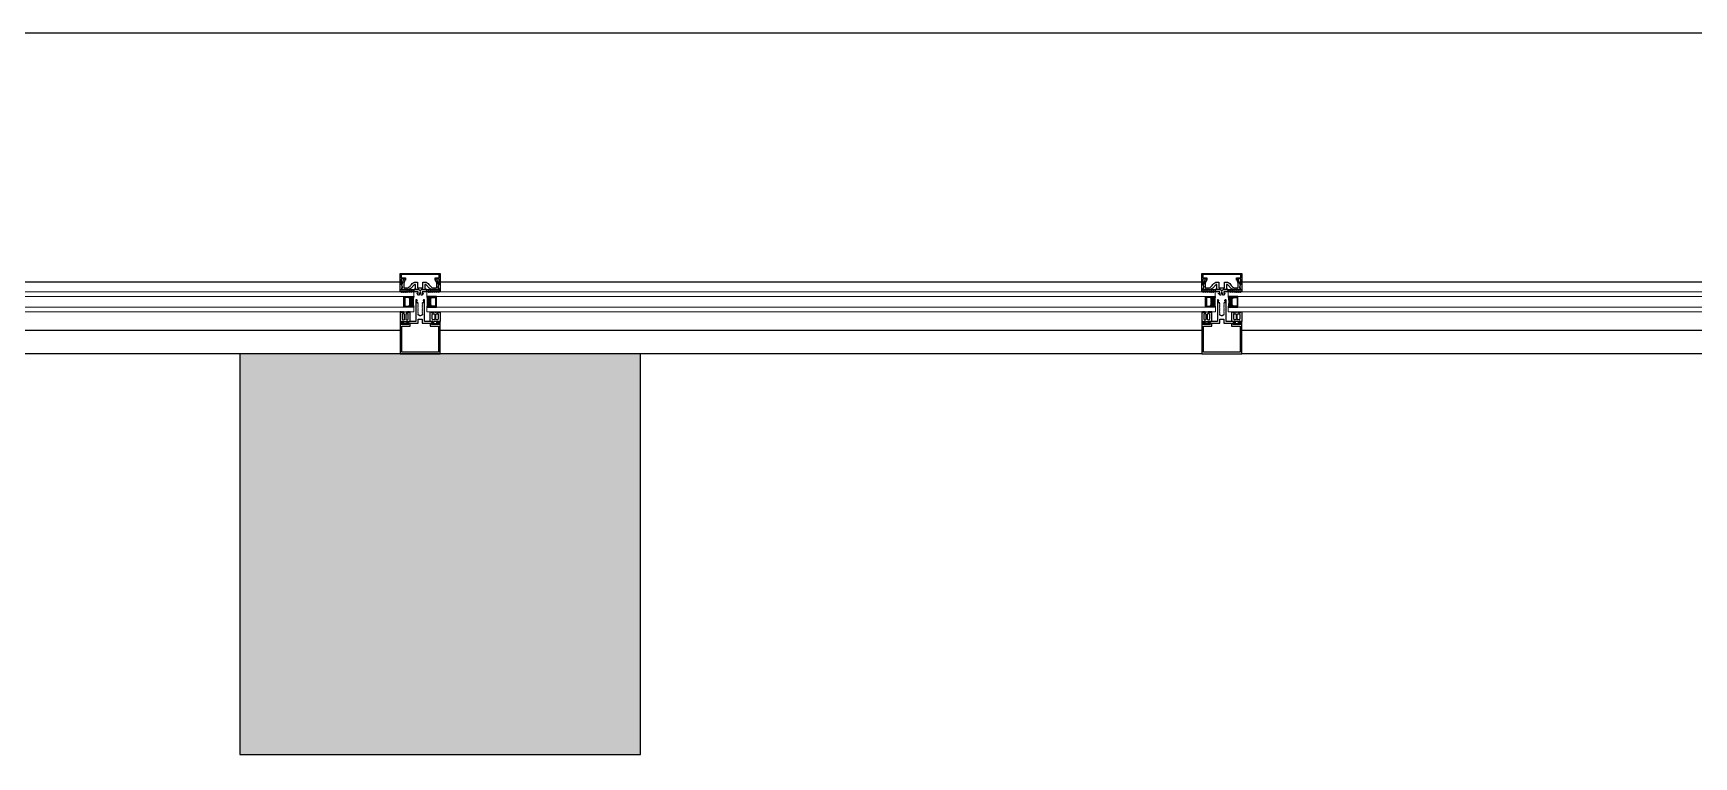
# Model space of a CAD drawing. Header units: centimetres. Extents: x 681015 to 688218, y 3995806 to 4004619.
# Drawn here: x 684278.3 to 684485.4, y 4003357.4 to 4003447.7 of the extents above; entities that cross this region are included whole.
import ezdxf

# ---------------------------------------------------------------- set-up
doc = ezdxf.new("R2010")
doc.units = ezdxf.units.CM
doc.header["$LTSCALE"] = 100
doc.header["$MEASUREMENT"] = 0
doc.linetypes.add('DUZ', pattern=[500, 500])
doc.layers.get('0').update_dxf_attribs({"linetype": 'DUZ'})
for name, color, linetype in [('ALM', 113, 'Continuous'), ('B-H', 34, 'Continuous'), ('BA', 6, 'Continuous'), ('DUV', 4, 'Continuous'), ('GOR1', 9, 'Continuous'), ('TARAMA', 54, 'Continuous')]:
    doc.layers.add(name, color=color, linetype=linetype)
doc.layers.add('CAM', color=151, linetype='Continuous', lineweight=15)

# ---------------------------------------------------------------- blocks, each defined once
blk = doc.blocks.new('A$C5FE96F92')
at = {"layer": 'TARAMA'}
h = blk.add_hatch(dxfattribs=at)
h.set_pattern_fill('DOTS', color=4, scale=0.2, style=0)
h.set_pattern_definition([(0, (790.05817, 737.7273), (0.15875, 0.3175), [0, -0.3175])])
edge = h.paths.add_edge_path()
edge.add_line((13, 6.1), (10.8, 4))
edge.add_line((10.8, 4), (2.1, 4))
edge.add_line((2.1, 4), (0, 6.1))
edge.add_line((0, 6.1), (0, 0))
edge.add_arc((6.5, -29.7), 30.4, 77.6638, 102.3361, ccw=False)
edge.add_line((13, 0), (13, 6.1))
at = {"layer": 'TARAMA', "color": 0}
blk.add_lwpolyline([(13, 12.1), (6.9, 12.1), (6.9, 11.1), (12, 11.1), (12, 6.5), (10.4, 5), (2.5, 5), (1, 6.5), (1, 11.1), (6.5, 11.1), (6.5, 12.1), (0, 12.1), (0, 6.1), (2.1, 4), (10.8, 4), (13, 6.1)], close=True, dxfattribs=at)
blk.add_lwpolyline([(13, 6.1), (10.8, 4), (2.1, 4), (0, 6.1), (0, 0, -0.108071), (13, 0)], format="xyb", close=True, dxfattribs=at)
blk = doc.blocks.new('A$C195C4F4A')
at = {"color": 0}
for points in [[(0, 15.4), (0.8, 15.4, -0.275602), (0.9, 15.3, -0.004194), (0.9, 15.3), (1.5, 14.5, 0.280116), (1.7, 14.4), (2.3, 14.4, 0.708972), (2.3, 14.6), (1.7, 15.1, -0.796856), (1.8, 15.4), (2.1, 15.4, -0.115115), (2.3, 15.3), (3.4, 14.5, 0.22004), (3.9, 14.4), (4, 14.4, 0.817314), (4.1, 14.7), (3.2, 15.1, -0.557577), (3.3, 15.4), (3.9, 15.4, -0.094678), (4.2, 15.3), (5.6, 14.9, 0.12718), (5.8, 14.9), (6.6, 14.9, 0.12718), (6.8, 14.9), (8.2, 15.3, -0.094678), (8.5, 15.4), (9.1, 15.4, -0.557577), (9.2, 15.1), (8.3, 14.7, 0.817314), (8.4, 14.4), (8.5, 14.4, 0.22004), (9, 14.5), (10.1, 15.3, -0.115115), (10.3, 15.4), (10.6, 15.4, -0.796856), (10.7, 15.1), (10.1, 14.6, 0.708972), (10.1, 14.4), (10.7, 14.4, 0.280116), (10.9, 14.5), (11.5, 15.3, -0.28012), (11.6, 15.4), (12.4, 15.4), (12.4, 3.4), (11.6, 3.4), (9.4, 3.8, 0.414214), (9.2, 3.6), (9.2, 2.1, 0.488737), (9.4, 2), (10.6, 2.3, -0.590166), (10.8, 2.1), (10.4, 1.5), (7.9, 0, -0.078055), (7.8, 0), (4.6, 0, -0.078055), (4.5, 0), (2, 1.5), (1.6, 2.1, -0.590166), (1.7, 2.3), (2.9, 2, 0.488737), (3.2, 2.1), (3.2, 3.6, 0.414214), (3, 3.8), (0.8, 3.4), (0, 3.4)], [(2.5, 6.6), (2.5, 12, -0.414214), (3.5, 13), (4.5, 13, -0.414214), (5.5, 12), (5.5, 6.6, -0.414214), (4.5, 5.6), (3.5, 5.6, -0.414214)], [(4.2, 2.7), (4.2, 1.6, 0.414214), (4.7, 1.1), (7.7, 1.1, 0.414214), (8.2, 1.6), (8.2, 2.7, 0.414214), (7.7, 3.2), (4.7, 3.2, 0.414214)], [(6.8, 6.6), (6.8, 12, -0.414214), (7.8, 13), (8.8, 13, -0.414214), (9.8, 12), (9.8, 6.6, -0.414214), (8.8, 5.6), (7.8, 5.6, -0.414214)]]:
    blk.add_lwpolyline(points, format="xyb", close=True, dxfattribs=at)

msp = doc.modelspace()

# ---------------------------------------------------------------- hatches: boundary and pattern name
at = {"layer": 'B-H'}
h = msp.add_hatch(dxfattribs=at)
h.set_pattern_fill('ANSI33', color=256, scale=50, angle=360, style=0)
h.set_pattern_definition([(45, (34978.611, -43753.245), (-8.838834765, 8.838834765), []), (45, (34987.45, -43753.245), (-8.838834765, 8.838834765), [6.25, -3.125])])
h.paths.add_polyline_path([(685216.54, 4002575.21), (685151.54, 4002575.21), (685151.54, 4002510.21), (685216.54, 4002510.21)])
h.paths.add_polyline_path([(685146.54, 4002572.71), (685086.54, 4002572.71), (685086.54, 4002512.71), (685146.54, 4002512.71)])
h.paths.add_polyline_path([(684354.04, 4002567.71), (684304.04, 4002567.71), (684304.04, 4002517.71), (684354.04, 4002517.71)])
h.paths.add_polyline_path([(684354.04, 4003407.71), (684304.04, 4003407.71), (684304.04, 4003357.71), (684354.04, 4003357.71)])
h.paths.add_polyline_path([(685146.54, 4003407.71), (685086.54, 4003407.71), (685086.54, 4003347.71), (685146.54, 4003347.71)])
h.paths.add_polyline_path([(685216.54, 4003407.71), (685151.54, 4003407.71), (685151.54, 4003342.71), (685216.54, 4003342.71)])

# ---------------------------------------------------------------- linework, layer by layer
for points in [[(684326.68, 4003415.69, 0.253164), (684326.68, 4003415.69, -0.253164), (684326.76, 4003415.74), (684328.89, 4003415.74, -0.211017), (684328.91, 4003415.73, 0.38663), (684329.03, 4003415.72, -0.70801), (684329.04, 4003415.72), (684329.04, 4003415.44), (684328.99, 4003415.44), (684328.85, 4003415.54, 0.216707), (684328.77, 4003415.54, 0.471691), (684328.76, 4003415.51), (684328.88, 4003415.39, -0.340332), (684328.86, 4003415.36, -0.372354), (684328.85, 4003415.36), (684328.6, 4003415.54, 0.216707), (684328.52, 4003415.54, 0.471691), (684328.51, 4003415.51), (684328.63, 4003415.39, -0.340332), (684328.61, 4003415.36, -0.372354), (684328.6, 4003415.36), (684328.36, 4003415.54, 0.216707), (684328.27, 4003415.54, 0.471691), (684328.26, 4003415.52), (684328.38, 4003415.39, -0.340332), (684328.37, 4003415.36, -0.372354), (684328.35, 4003415.36), (684328.11, 4003415.54, 0.216707), (684328.03, 4003415.54, 0.471691), (684328.01, 4003415.52), (684328.13, 4003415.39, -0.340332), (684328.12, 4003415.36, -0.372354), (684328.11, 4003415.36), (684327.86, 4003415.54, 0.216707), (684327.78, 4003415.55, 0.471691), (684327.77, 4003415.52), (684327.89, 4003415.39, -0.340332), (684327.87, 4003415.36, -0.372354), (684327.86, 4003415.36), (684327.61, 4003415.54, 0.216707), (684327.53, 4003415.55, 0.471691), (684327.52, 4003415.52), (684327.64, 4003415.39, -0.340332), (684327.63, 4003415.36, -0.372354), (684327.61, 4003415.36), (684327.37, 4003415.54, 0.216707), (684327.28, 4003415.55, 0.471691), (684327.27, 4003415.52), (684327.27, 4003415.44), (684326.79, 4003415.44), (684326.79, 4003415.22), (684326.96, 4003415.29), (684326.93, 4003415.22), (684326.74, 4003415.04, -0.076659), (684326.73, 4003415.04), (684326.69, 4003415.04, -0.414214), (684326.67, 4003415.06), (684326.57, 4003415.41, 0.349501), (684326.57, 4003415.41, 0.796268), (684326.51, 4003415.41), (684326.41, 4003415.06, -0.414214), (684326.39, 4003415.04), (684326.35, 4003415.04, -0.076659), (684326.34, 4003415.04), (684326.15, 4003415.22), (684326.13, 4003415.29), (684326.29, 4003415.22), (684326.29, 4003415.44), (684325.81, 4003415.44), (684325.81, 4003415.52, 0.471691), (684325.8, 4003415.55, 0.216707), (684325.71, 4003415.54), (684325.47, 4003415.36, -0.372354), (684325.45, 4003415.36, -0.340332), (684325.44, 4003415.39), (684325.56, 4003415.52, 0.471691), (684325.55, 4003415.55, 0.216707), (684325.47, 4003415.54), (684325.22, 4003415.36, -0.372354), (684325.21, 4003415.36, -0.340332), (684325.19, 4003415.39), (684325.31, 4003415.52, 0.471691), (684325.3, 4003415.55, 0.216707), (684325.22, 4003415.54), (684324.97, 4003415.36, -0.372354), (684324.96, 4003415.36, -0.340332), (684324.95, 4003415.39), (684325.07, 4003415.52, 0.471691), (684325.05, 4003415.54, 0.216707), (684324.97, 4003415.54), (684324.73, 4003415.36, -0.372354), (684324.71, 4003415.36, -0.340332), (684324.7, 4003415.39), (684324.82, 4003415.52, 0.471691), (684324.81, 4003415.54, 0.216707), (684324.73, 4003415.54), (684324.48, 4003415.36, -0.372354), (684324.47, 4003415.36, -0.340332), (684324.45, 4003415.39), (684324.57, 4003415.51, 0.471691), (684324.56, 4003415.54, 0.216707), (684324.48, 4003415.54), (684324.23, 4003415.36, -0.372354), (684324.22, 4003415.36, -0.340332), (684324.2, 4003415.39), (684324.33, 4003415.51, 0.471691), (684324.31, 4003415.54, 0.216707), (684324.23, 4003415.54), (684324.09, 4003415.44), (684324.04, 4003415.44), (684324.04, 4003415.72, -0.70801), (684324.05, 4003415.72, 0.38663), (684324.17, 4003415.73, -0.211017), (684324.19, 4003415.74), (684326.32, 4003415.74, -0.253164), (684326.4, 4003415.69, 0.541002)], [(684426.68, 4003415.69, 0.253164), (684426.68, 4003415.69, -0.253164), (684426.76, 4003415.74), (684428.89, 4003415.74, -0.211017), (684428.91, 4003415.73, 0.38663), (684429.03, 4003415.72, -0.70801), (684429.04, 4003415.72), (684429.04, 4003415.44), (684428.99, 4003415.44), (684428.85, 4003415.54, 0.216707), (684428.77, 4003415.54, 0.471691), (684428.75, 4003415.51), (684428.88, 4003415.39, -0.340332), (684428.86, 4003415.36, -0.372354), (684428.85, 4003415.36), (684428.6, 4003415.54, 0.216707), (684428.52, 4003415.54, 0.471691), (684428.51, 4003415.51), (684428.63, 4003415.39, -0.340332), (684428.61, 4003415.36, -0.372354), (684428.6, 4003415.36), (684428.35, 4003415.54, 0.216707), (684428.27, 4003415.54, 0.471691), (684428.26, 4003415.52), (684428.38, 4003415.39, -0.340332), (684428.37, 4003415.36, -0.372354), (684428.35, 4003415.36), (684428.11, 4003415.54, 0.216707), (684428.03, 4003415.54, 0.471691), (684428.01, 4003415.52), (684428.13, 4003415.39, -0.340332), (684428.12, 4003415.36, -0.372354), (684428.11, 4003415.36), (684427.86, 4003415.54, 0.216707), (684427.78, 4003415.55, 0.471691), (684427.77, 4003415.52), (684427.89, 4003415.39, -0.340332), (684427.87, 4003415.36, -0.372354), (684427.86, 4003415.36), (684427.61, 4003415.54, 0.216707), (684427.53, 4003415.55, 0.471691), (684427.52, 4003415.52), (684427.64, 4003415.39, -0.340332), (684427.63, 4003415.36, -0.372354), (684427.61, 4003415.36), (684427.37, 4003415.54, 0.216707), (684427.28, 4003415.55, 0.471691), (684427.27, 4003415.52), (684427.27, 4003415.44), (684426.79, 4003415.44), (684426.79, 4003415.22), (684426.95, 4003415.29), (684426.93, 4003415.22), (684426.74, 4003415.04, -0.076659), (684426.73, 4003415.04), (684426.69, 4003415.04, -0.414214), (684426.67, 4003415.06), (684426.57, 4003415.41, 0.349501), (684426.57, 4003415.41, 0.796268), (684426.51, 4003415.41), (684426.41, 4003415.06, -0.414214), (684426.39, 4003415.04), (684426.35, 4003415.04, -0.076659), (684426.34, 4003415.04), (684426.15, 4003415.22), (684426.12, 4003415.29), (684426.29, 4003415.22), (684426.29, 4003415.44), (684425.81, 4003415.44), (684425.81, 4003415.52, 0.471691), (684425.8, 4003415.55, 0.216707), (684425.71, 4003415.54), (684425.47, 4003415.36, -0.372354), (684425.45, 4003415.36, -0.340332), (684425.44, 4003415.39), (684425.56, 4003415.52, 0.471691), (684425.55, 4003415.55, 0.216707), (684425.47, 4003415.54), (684425.22, 4003415.36, -0.372354), (684425.21, 4003415.36, -0.340332), (684425.19, 4003415.39), (684425.31, 4003415.52, 0.471691), (684425.3, 4003415.55, 0.216707), (684425.22, 4003415.54), (684424.97, 4003415.36, -0.372354), (684424.96, 4003415.36, -0.340332), (684424.95, 4003415.39), (684425.07, 4003415.52, 0.471691), (684425.05, 4003415.54, 0.216707), (684424.97, 4003415.54), (684424.73, 4003415.36, -0.372354), (684424.71, 4003415.36, -0.340332), (684424.7, 4003415.39), (684424.82, 4003415.52, 0.471691), (684424.81, 4003415.54, 0.216707), (684424.72, 4003415.54), (684424.48, 4003415.36, -0.372354), (684424.47, 4003415.36, -0.340332), (684424.45, 4003415.39), (684424.57, 4003415.51, 0.471691), (684424.56, 4003415.54, 0.216707), (684424.48, 4003415.54), (684424.23, 4003415.36, -0.372354), (684424.22, 4003415.36, -0.340332), (684424.2, 4003415.39), (684424.33, 4003415.51, 0.471691), (684424.31, 4003415.54, 0.216707), (684424.23, 4003415.54), (684424.09, 4003415.44), (684424.04, 4003415.44), (684424.04, 4003415.72, -0.70801), (684424.05, 4003415.72, 0.38663), (684424.17, 4003415.73, -0.211017), (684424.19, 4003415.74), (684426.32, 4003415.74, -0.253164), (684426.4, 4003415.69, 0.541002)]]:
    msp.add_lwpolyline(points, format="xyb", close=True)
for points in [[(684326.19, 4003415.94), (684326.89, 4003415.94), (684326.89, 4003416.63), (684327.27, 4003416.63, -0.142905), (684327.73, 4003416.23, 0.157661), (684328.11, 4003415.95), (684328.53, 4003415.95, 0.459998), (684328.6, 4003416.01), (684328.6, 4003416.51), (684328.46, 4003416.9), (684328.39, 4003416.9), (684328.39, 4003417.05), (684328.56, 4003417.05), (684328.84, 4003416.29), (684328.84, 4003416.28), (684328.84, 4003416.27, 0.105867), (684328.78, 4003416.13, 0.126455), (684328.79, 4003416.01), (684328.89, 4003415.74), (684328.83, 4003415.74), (684328.82, 4003415.72), (684328.79, 4003415.76), (684328.76, 4003415.72), (684328.73, 4003415.76), (684328.7, 4003415.72), (684328.67, 4003415.76), (684328.64, 4003415.72), (684328.61, 4003415.76), (684328.58, 4003415.72), (684328.55, 4003415.76), (684328.52, 4003415.72), (684328.49, 4003415.76), (684328.46, 4003415.72), (684328.43, 4003415.76), (684328.4, 4003415.72), (684328.37, 4003415.76), (684328.34, 4003415.72), (684328.31, 4003415.76), (684328.28, 4003415.72), (684328.25, 4003415.76), (684328.22, 4003415.72), (684328.19, 4003415.76), (684328.17, 4003415.74), (684328.06, 4003415.74, -0.212081), (684327.55, 4003416.03, 0.116538), (684327.24, 4003416.35), (684327.14, 4003416.35), (684327.14, 4003415.89), (684327.14, 4003415.89, -0.797123), (684327.14, 4003415.89), (684327.14, 4003415.89), (684327.27, 4003415.79, -0.797123), (684327.27, 4003415.74), (684327.27, 4003415.74), (684327.27, 4003415.74), (684326.76, 4003415.74), (684326.76, 4003415.74), (684326.76, 4003415.74, 0.253164), (684326.68, 4003415.69, -0.253164), (684326.54, 4003415.62, -0.253164), (684326.4, 4003415.69, 0.253164), (684326.32, 4003415.74), (684326.32, 4003415.74), (684326.32, 4003415.74), (684325.81, 4003415.74), (684325.81, 4003415.74), (684325.81, 4003415.74, -0.797123), (684325.81, 4003415.79), (684325.94, 4003415.89), (684325.94, 4003415.89, -0.797123), (684325.94, 4003415.89), (684325.94, 4003415.89), (684325.94, 4003416.35), (684325.84, 4003416.35, 0.116538), (684325.53, 4003416.03, -0.212081), (684325.02, 4003415.74), (684324.91, 4003415.74), (684324.9, 4003415.76), (684324.87, 4003415.72), (684324.84, 4003415.76), (684324.81, 4003415.72), (684324.78, 4003415.76), (684324.75, 4003415.72), (684324.72, 4003415.76), (684324.69, 4003415.72), (684324.66, 4003415.76), (684324.63, 4003415.72), (684324.6, 4003415.76), (684324.57, 4003415.72), (684324.54, 4003415.76), (684324.51, 4003415.72), (684324.48, 4003415.76), (684324.45, 4003415.72), (684324.42, 4003415.76), (684324.39, 4003415.72), (684324.36, 4003415.76), (684324.33, 4003415.72), (684324.3, 4003415.76), (684324.27, 4003415.72), (684324.25, 4003415.74), (684324.19, 4003415.74), (684324.29, 4003416.01, 0.126455), (684324.3, 4003416.13, 0.105867), (684324.24, 4003416.27), (684324.24, 4003416.28), (684324.24, 4003416.29), (684324.52, 4003417.05), (684324.69, 4003417.05), (684324.69, 4003416.9), (684324.62, 4003416.9), (684324.48, 4003416.51), (684324.48, 4003416.01, 0.459998), (684324.55, 4003415.95), (684324.97, 4003415.95, 0.157661), (684325.35, 4003416.23, -0.142905), (684325.81, 4003416.63), (684326.19, 4003416.63), (684326.19, 4003415.94)], [(684426.19, 4003415.94), (684426.89, 4003415.94), (684426.89, 4003416.63), (684427.27, 4003416.63, -0.142905), (684427.73, 4003416.23, 0.157661), (684428.11, 4003415.95), (684428.53, 4003415.95, 0.459998), (684428.6, 4003416.01), (684428.6, 4003416.51), (684428.46, 4003416.9), (684428.39, 4003416.9), (684428.39, 4003417.05), (684428.56, 4003417.05), (684428.84, 4003416.29), (684428.84, 4003416.28), (684428.84, 4003416.27, 0.105867), (684428.78, 4003416.13, 0.126455), (684428.79, 4003416.01), (684428.89, 4003415.74), (684428.83, 4003415.74), (684428.82, 4003415.72), (684428.79, 4003415.76), (684428.76, 4003415.72), (684428.73, 4003415.76), (684428.7, 4003415.72), (684428.67, 4003415.76), (684428.64, 4003415.72), (684428.61, 4003415.76), (684428.58, 4003415.72), (684428.55, 4003415.76), (684428.52, 4003415.72), (684428.49, 4003415.76), (684428.46, 4003415.72), (684428.43, 4003415.76), (684428.4, 4003415.72), (684428.37, 4003415.76), (684428.34, 4003415.72), (684428.31, 4003415.76), (684428.28, 4003415.72), (684428.25, 4003415.76), (684428.22, 4003415.72), (684428.19, 4003415.76), (684428.17, 4003415.74), (684428.06, 4003415.74, -0.212081), (684427.55, 4003416.03, 0.116538), (684427.24, 4003416.35), (684427.14, 4003416.35), (684427.14, 4003415.89), (684427.14, 4003415.89, -0.797123), (684427.14, 4003415.89), (684427.14, 4003415.89), (684427.27, 4003415.79, -0.797123), (684427.27, 4003415.74), (684427.27, 4003415.74), (684427.27, 4003415.74), (684426.76, 4003415.74), (684426.76, 4003415.74), (684426.76, 4003415.74, 0.253164), (684426.68, 4003415.69, -0.253164), (684426.54, 4003415.62, -0.253164), (684426.4, 4003415.69, 0.253164), (684426.32, 4003415.74), (684426.32, 4003415.74), (684426.32, 4003415.74), (684425.81, 4003415.74), (684425.81, 4003415.74), (684425.81, 4003415.74, -0.797123), (684425.81, 4003415.79), (684425.94, 4003415.89), (684425.94, 4003415.89, -0.797123), (684425.94, 4003415.89), (684425.94, 4003415.89), (684425.94, 4003416.35), (684425.84, 4003416.35, 0.116538), (684425.53, 4003416.03, -0.212081), (684425.02, 4003415.74), (684424.91, 4003415.74), (684424.9, 4003415.76), (684424.87, 4003415.72), (684424.84, 4003415.76), (684424.81, 4003415.72), (684424.78, 4003415.76), (684424.75, 4003415.72), (684424.72, 4003415.76), (684424.69, 4003415.72), (684424.66, 4003415.76), (684424.63, 4003415.72), (684424.6, 4003415.76), (684424.57, 4003415.72), (684424.54, 4003415.76), (684424.51, 4003415.72), (684424.48, 4003415.76), (684424.45, 4003415.72), (684424.42, 4003415.76), (684424.39, 4003415.72), (684424.36, 4003415.76), (684424.33, 4003415.72), (684424.3, 4003415.76), (684424.27, 4003415.72), (684424.25, 4003415.74), (684424.19, 4003415.74), (684424.29, 4003416.01, 0.126455), (684424.3, 4003416.13, 0.105867), (684424.24, 4003416.27), (684424.24, 4003416.28), (684424.24, 4003416.29), (684424.52, 4003417.05), (684424.69, 4003417.05), (684424.69, 4003416.9), (684424.62, 4003416.9), (684424.48, 4003416.51), (684424.48, 4003416.01, 0.459998), (684424.55, 4003415.95), (684424.97, 4003415.95, 0.157661), (684425.35, 4003416.23, -0.142905), (684425.81, 4003416.63), (684426.19, 4003416.63), (684426.19, 4003415.94)]]:
    msp.add_lwpolyline(points, format="xyb")
at = {"layer": 'ALM'}
for points in [[(684324.16, 4003417.59), (684324.16, 4003417.59), (684324.16, 4003417.19), (684324.69, 4003417.19), (684324.69, 4003417.07), (684324.16, 4003417.07), (684324.16, 4003416.37), (684324.26, 4003416.2, -0.221695), (684324.28, 4003416), (684324.21, 4003415.76, -0.760324), (684324.04, 4003415.78), (684324.04, 4003417.71), (684324.04, 4003417.71), (684329.04, 4003417.71), (684329.04, 4003415.78, -0.760324), (684328.87, 4003415.76), (684328.8, 4003416, -0.221695), (684328.82, 4003416.2), (684328.92, 4003416.37), (684328.92, 4003417.07), (684328.39, 4003417.07), (684328.39, 4003417.19), (684328.92, 4003417.19), (684328.92, 4003417.59)], [(684424.16, 4003417.59), (684424.16, 4003417.59), (684424.16, 4003417.19), (684424.69, 4003417.19), (684424.69, 4003417.07), (684424.16, 4003417.07), (684424.16, 4003416.37), (684424.26, 4003416.2, -0.221695), (684424.28, 4003416), (684424.21, 4003415.76, -0.760324), (684424.04, 4003415.78), (684424.04, 4003417.71), (684424.04, 4003417.71), (684429.04, 4003417.71), (684429.04, 4003415.78, -0.760324), (684428.87, 4003415.76), (684428.8, 4003416, -0.221695), (684428.82, 4003416.2), (684428.92, 4003416.37), (684428.92, 4003417.07), (684428.39, 4003417.07), (684428.39, 4003417.19), (684428.92, 4003417.19), (684428.92, 4003417.59)], [(684326.29, 4003413.02), (684326.25, 4003413.06), (684326.29, 4003413.09), (684326.25, 4003413.13), (684326.29, 4003413.16), (684326.25, 4003413.2), (684326.29, 4003413.23), (684326.25, 4003413.27), (684326.29, 4003413.3), (684326.25, 4003413.34), (684326.29, 4003413.37), (684326.25, 4003413.41), (684326.29, 4003413.44), (684326.25, 4003413.48), (684326.29, 4003413.51), (684326.25, 4003413.55), (684326.29, 4003413.58), (684326.25, 4003413.62), (684326.29, 4003413.65), (684326.25, 4003413.69), (684326.29, 4003413.72), (684326.25, 4003413.76), (684326.29, 4003413.79), (684326.25, 4003413.83), (684326.29, 4003413.86), (684326.25, 4003413.9), (684326.29, 4003413.93), (684326.25, 4003413.97), (684326.29, 4003414), (684326.25, 4003414.04), (684326.29, 4003414.07, 0.361254), (684326.26, 4003414.09), (684326.12, 4003414.09), (684326.12, 4003414.32), (684326.16, 4003414.32, 0.668179), (684326.18, 4003414.36), (684326.11, 4003414.44), (684325.99, 4003414.44), (684325.99, 4003411.74), (684325.07, 4003411.74), (684324.99, 4003411.66), (684324.99, 4003411.65, 0.414214), (684325.01, 4003411.62), (684325.11, 4003411.62), (684325.11, 4003411.37), (684324.17, 4003411.37), (684324.17, 4003411.62), (684324.26, 4003411.62, 0.414214), (684324.29, 4003411.65), (684324.29, 4003411.66), (684324.21, 4003411.74), (684324.04, 4003411.74), (684324.04, 4003407.71), (684329.04, 4003407.71), (684329.04, 4003411.74), (684328.87, 4003411.74), (684328.79, 4003411.66), (684328.79, 4003411.65, 0.414214), (684328.81, 4003411.62), (684328.91, 4003411.62), (684328.91, 4003411.37), (684327.97, 4003411.37), (684327.97, 4003411.62), (684328.06, 4003411.62, 0.414214), (684328.09, 4003411.65), (684328.09, 4003411.66), (684328.01, 4003411.74), (684327.09, 4003411.74), (684327.09, 4003414.44), (684326.97, 4003414.44), (684326.9, 4003414.36, 0.668179), (684326.91, 4003414.32), (684326.96, 4003414.32), (684326.96, 4003414.09), (684326.84, 4003414.09), (684326.79, 4003414.04), (684326.82, 4003414), (684326.79, 4003413.97), (684326.82, 4003413.93), (684326.79, 4003413.9), (684326.82, 4003413.86), (684326.79, 4003413.83), (684326.82, 4003413.79), (684326.79, 4003413.76), (684326.82, 4003413.72), (684326.79, 4003413.69), (684326.82, 4003413.65), (684326.79, 4003413.62), (684326.82, 4003413.58), (684326.79, 4003413.55), (684326.82, 4003413.51), (684326.79, 4003413.48), (684326.82, 4003413.44), (684326.79, 4003413.41), (684326.82, 4003413.37), (684326.79, 4003413.34), (684326.82, 4003413.3), (684326.79, 4003413.27), (684326.82, 4003413.23), (684326.79, 4003413.2), (684326.82, 4003413.16), (684326.79, 4003413.13), (684326.82, 4003413.09), (684326.79, 4003413.06), (684326.82, 4003413.02), (684326.79, 4003412.99), (684326.82, 4003412.95), (684326.79, 4003412.92), (684326.82, 4003412.88), (684326.79, 4003412.85), (684326.82, 4003412.81), (684326.79, 4003412.78), (684326.82, 4003412.74), (684326.79, 4003412.71), (684326.82, 4003412.67), (684326.79, 4003412.64), (684326.82, 4003412.6), (684326.81, 4003412.58), (684326.58, 4003412.45, -0.267949), (684326.5, 4003412.45), (684326.27, 4003412.58), (684326.29, 4003412.6), (684326.25, 4003412.64), (684326.29, 4003412.67), (684326.25, 4003412.71), (684326.29, 4003412.74), (684326.25, 4003412.78), (684326.29, 4003412.81), (684326.25, 4003412.85), (684326.29, 4003412.88), (684326.25, 4003412.92), (684326.29, 4003412.95), (684326.25, 4003412.99)], [(684426.29, 4003413.02), (684426.25, 4003413.06), (684426.29, 4003413.09), (684426.25, 4003413.13), (684426.29, 4003413.16), (684426.25, 4003413.2), (684426.29, 4003413.23), (684426.25, 4003413.27), (684426.29, 4003413.3), (684426.25, 4003413.34), (684426.29, 4003413.37), (684426.25, 4003413.41), (684426.29, 4003413.44), (684426.25, 4003413.48), (684426.29, 4003413.51), (684426.25, 4003413.55), (684426.29, 4003413.58), (684426.25, 4003413.62), (684426.29, 4003413.65), (684426.25, 4003413.69), (684426.29, 4003413.72), (684426.25, 4003413.76), (684426.29, 4003413.79), (684426.25, 4003413.83), (684426.29, 4003413.86), (684426.25, 4003413.9), (684426.29, 4003413.93), (684426.25, 4003413.97), (684426.29, 4003414), (684426.25, 4003414.04), (684426.29, 4003414.07, 0.361254), (684426.26, 4003414.09), (684426.12, 4003414.09), (684426.12, 4003414.32), (684426.16, 4003414.32, 0.668179), (684426.18, 4003414.36), (684426.1, 4003414.44), (684425.99, 4003414.44), (684425.99, 4003411.74), (684425.07, 4003411.74), (684424.99, 4003411.66), (684424.99, 4003411.65, 0.414214), (684425.01, 4003411.62), (684425.11, 4003411.62), (684425.11, 4003411.37), (684424.17, 4003411.37), (684424.17, 4003411.62), (684424.26, 4003411.62, 0.414214), (684424.29, 4003411.65), (684424.29, 4003411.66), (684424.2, 4003411.74), (684424.04, 4003411.74), (684424.04, 4003407.71), (684429.04, 4003407.71), (684429.04, 4003411.74), (684428.87, 4003411.74), (684428.79, 4003411.66), (684428.79, 4003411.65, 0.414214), (684428.81, 4003411.62), (684428.91, 4003411.62), (684428.91, 4003411.37), (684427.97, 4003411.37), (684427.97, 4003411.62), (684428.06, 4003411.62, 0.414214), (684428.09, 4003411.65), (684428.09, 4003411.66), (684428, 4003411.74), (684427.09, 4003411.74), (684427.09, 4003414.44), (684426.97, 4003414.44), (684426.9, 4003414.36, 0.668179), (684426.91, 4003414.32), (684426.96, 4003414.32), (684426.96, 4003414.09), (684426.84, 4003414.09), (684426.79, 4003414.04), (684426.82, 4003414), (684426.79, 4003413.97), (684426.82, 4003413.93), (684426.79, 4003413.9), (684426.82, 4003413.86), (684426.79, 4003413.83), (684426.82, 4003413.79), (684426.79, 4003413.76), (684426.82, 4003413.72), (684426.79, 4003413.69), (684426.82, 4003413.65), (684426.79, 4003413.62), (684426.82, 4003413.58), (684426.79, 4003413.55), (684426.82, 4003413.51), (684426.79, 4003413.48), (684426.82, 4003413.44), (684426.79, 4003413.41), (684426.82, 4003413.37), (684426.79, 4003413.34), (684426.82, 4003413.3), (684426.79, 4003413.27), (684426.82, 4003413.23), (684426.79, 4003413.2), (684426.82, 4003413.16), (684426.79, 4003413.13), (684426.82, 4003413.09), (684426.79, 4003413.06), (684426.82, 4003413.02), (684426.79, 4003412.99), (684426.82, 4003412.95), (684426.79, 4003412.92), (684426.82, 4003412.88), (684426.79, 4003412.85), (684426.82, 4003412.81), (684426.79, 4003412.78), (684426.82, 4003412.74), (684426.79, 4003412.71), (684426.82, 4003412.67), (684426.79, 4003412.64), (684426.82, 4003412.6), (684426.81, 4003412.58), (684426.58, 4003412.45, -0.267949), (684426.5, 4003412.45), (684426.27, 4003412.58), (684426.29, 4003412.6), (684426.25, 4003412.64), (684426.29, 4003412.67), (684426.25, 4003412.71), (684426.29, 4003412.74), (684426.25, 4003412.78), (684426.29, 4003412.81), (684426.25, 4003412.85), (684426.29, 4003412.88), (684426.25, 4003412.92), (684426.29, 4003412.95), (684426.25, 4003412.99)], [(684324.24, 4003411.17), (684325.31, 4003411.17), (684325.31, 4003411.54), (684326.29, 4003411.54), (684326.29, 4003412.04), (684326.79, 4003412.04), (684326.79, 4003411.54), (684327.77, 4003411.54), (684327.77, 4003411.17), (684328.84, 4003411.17), (684328.84, 4003411.17, 1), (684328.84, 4003411.17), (684328.84, 4003407.91, 1), (684328.84, 4003407.91), (684328.84, 4003407.91), (684324.24, 4003407.91), (684324.24, 4003407.91, 1), (684324.24, 4003407.91), (684324.24, 4003411.17, 1), (684324.24, 4003411.17)], [(684424.24, 4003411.17), (684425.31, 4003411.17), (684425.31, 4003411.54), (684426.29, 4003411.54), (684426.29, 4003412.04), (684426.79, 4003412.04), (684426.79, 4003411.54), (684427.77, 4003411.54), (684427.77, 4003411.17), (684428.84, 4003411.17), (684428.84, 4003411.17, 1), (684428.84, 4003411.17), (684428.84, 4003407.91, 1), (684428.84, 4003407.91), (684428.84, 4003407.91), (684424.24, 4003407.91), (684424.24, 4003407.91, 1), (684424.24, 4003407.91), (684424.24, 4003411.17, 1), (684424.24, 4003411.17)]]:
    msp.add_lwpolyline(points, format="xyb", close=True, dxfattribs=at)
at = {"layer": 'BA'}
msp.add_lwpolyline([(684354.04, 4003407.71), (684304.04, 4003407.71), (684304.04, 4003357.71), (684354.04, 4003357.71)], close=True, dxfattribs=at)
at = {"layer": 'CAM', "lineweight": 20}
for points in [[(684227.35, 4003414.84), (684227.35, 4003415.44), (684325.64, 4003415.44, -0.414498), (684325.73, 4003415.35), (684325.73, 4003414.84), (684227.35, 4003414.84)], [(684327.35, 4003414.84), (684327.35, 4003415.44), (684425.64, 4003415.44, -0.414498), (684425.73, 4003415.35), (684425.73, 4003414.84), (684327.35, 4003414.84)], [(684427.34, 4003414.84), (684427.34, 4003415.44), (684525.64, 4003415.44, -0.414498), (684525.73, 4003415.35), (684525.73, 4003414.84), (684427.34, 4003414.84)]]:
    msp.add_lwpolyline(points, format="xyb", dxfattribs=at)
for points in [[(684227.35, 4003412.94), (684227.35, 4003413.54), (684325.74, 4003413.54), (684325.74, 4003412.94), (684227.35, 4003412.94)], [(684327.35, 4003412.94), (684327.35, 4003413.54), (684425.74, 4003413.54), (684425.74, 4003412.94), (684327.35, 4003412.94)], [(684427.34, 4003412.94), (684427.34, 4003413.54), (684525.74, 4003413.54), (684525.74, 4003412.94), (684427.34, 4003412.94)]]:
    msp.add_lwpolyline(points, dxfattribs=at)
at = {"layer": 'DUV'}
msp.add_line((685029.04, 4003447.71), (682674.04, 4003447.71), dxfattribs=at)
at = {"layer": 'GOR1'}
for p, q in [((684324.04, 4003416.64), (684229.04, 4003416.64)), ((684424.04, 4003416.64), (684329.04, 4003416.64)), ((684524.04, 4003416.64), (684429.04, 4003416.64)), ((684229.04, 4003410.68), (684324.04, 4003410.68)), ((684329.04, 4003410.68), (684424.04, 4003410.68)), ((684429.04, 4003410.68), (684524.04, 4003410.68)), ((684324.04, 4003407.71), (684229.04, 4003407.71)), ((684424.04, 4003407.71), (684329.04, 4003407.71)), ((684524.04, 4003407.71), (684429.04, 4003407.71))]:
    msp.add_line(p, q, dxfattribs=at)

# ---------------------------------------------------------------- block references
at = {"yscale": 0.1000000005587935}
for p, xscale, zscale, rotation in [((684325.73, 4003414.84), -0.1000000005587935, 0.1, 89.99999999999912), ((684327.35, 4003414.84), 0.1000000005587935, 0.1000000005587935, 270), ((684425.73, 4003414.84), -0.1000000005587935, 0.1, 89.99999999999912), ((684427.34, 4003414.84), 0.1000000005587935, 0.1000000005587935, 270)]:
    msp.add_blockref('A$C5FE96F92', p, dxfattribs=dict(at, xscale=xscale, zscale=zscale, rotation=rotation))
at = {"linetype": 'ByBlock', "yscale": 0.1000000005587935}
for p, xscale, zscale in [((684325.28, 4003411.4), -0.1000000005587935, 0.1), ((684327.8, 4003411.4), 0.1000000005587935, 0.1000000005587935), ((684425.28, 4003411.4), -0.1000000005587935, 0.1), ((684427.8, 4003411.4), 0.1000000005587935, 0.1000000005587935)]:
    msp.add_blockref('A$C195C4F4A', p, dxfattribs=dict(at, xscale=xscale, zscale=zscale))

doc.saveas('drawing.dxf')
